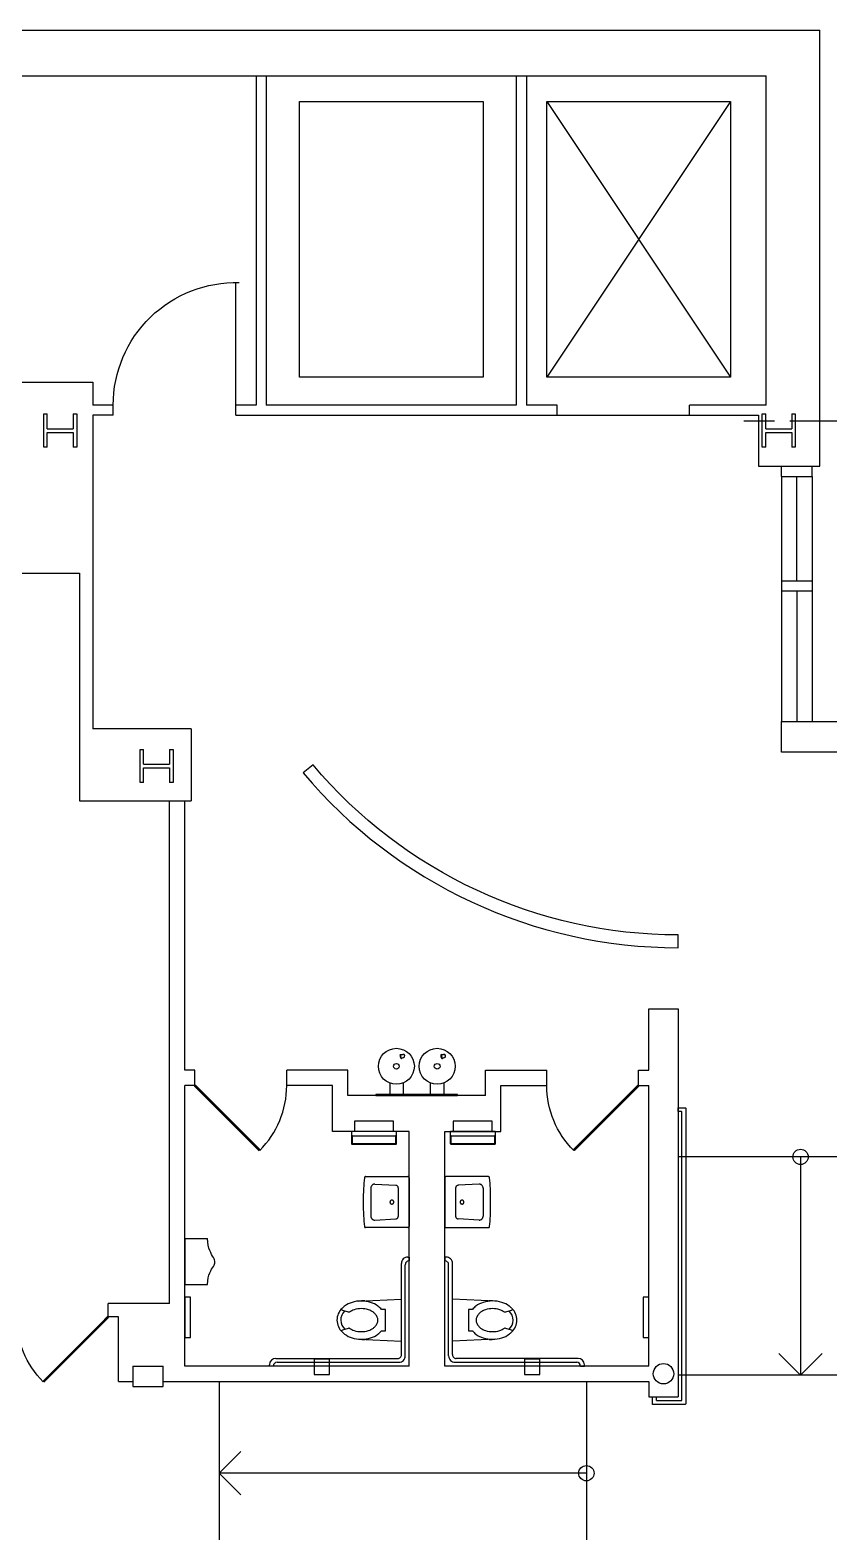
# Model space of a CAD drawing. Extents: x 768 to 5193, y 49 to 3217.
# Drawn here: x 2884 to 3198, y 2620 to 3209 of the extents above; entities that cross this region are included whole.
import ezdxf

# ---------------------------------------------------------------- set-up
doc = ezdxf.new("R2010")
doc.units = 0
doc.header["$LTSCALE"] = 96
doc.header["$MEASUREMENT"] = 0
doc.linetypes.add('DASHED', pattern=[0.75, 0.5, -0.25])
doc.linetypes.add('DASHED4', pattern=[0.1875, 0.125, -0.0625])
doc.layers.get('0').update_dxf_attribs({"linetype": 'CONTINUOUS'})
for name, color, linetype in [('A-COLS', 1, 'CONTINUOUS'), ('A-DOOR', 2, 'CONTINUOUS'), ('A-DOOR-EXST', 8, 'CONTINUOUS'), ('A-FLOR-SHFT', 1, 'CONTINUOUS'), ('A-FLOR-STRS', 2, 'CONTINUOUS'), ('A-GLAZ', 2, 'CONTINUOUS'), ('A-GLAZ-EXST', 30, 'CONTINUOUS'), ('A-GLAZ-SILL-EXST', 34, 'CONTINUOUS'), ('A-OVHD', 1, 'DASHED'), ('A-OVHD-EXST', 30, 'DASHED4'), ('A-VERT-STRS-EXST', 34, 'CONTINUOUS'), ('A-WALL-EXST', 7, 'CONTINUOUS'), ('A-WALL-FULL', 6, 'CONTINUOUS'), ('A-WALL-SHFT-EXST', 34, 'CONTINUOUS'), ('A-WALL-SILL', 1, 'CONTINUOUS'), ('P-FIXT', 3, 'CONTINUOUS'), ('P-FIXT-EXST', 34, 'CONTINUOUS')]:
    doc.layers.add(name, color=color, linetype=linetype)

# ---------------------------------------------------------------- blocks, each defined once
blk = doc.blocks.new('90S1')
blk.add_line((-0.5, 0), (-0.5, 1))
blk.add_arc((-0.5, 0), 1, 0, 91.707)
blk = doc.blocks.new('DOOR')
at = {"const_width": 0.0278}
blk.add_lwpolyline([(0, 0), (-0.707, 0.707)], dxfattribs=at)
blk.add_arc((0, 0), 1, 135, 180)
blk = doc.blocks.new('A$C461901AB')
for p, q in [((-2.3, 5.99), (-2.31, 5.99)), ((13.7, 5.99), (13.69, 5.99)), ((-1.99, 4.8), (-1.98, 4.8)), ((14.01, 4.8), (14.02, 4.8))]:
    blk.add_line(p, q)
at = {"linetype": 'Continuous'}
for p, q in [((-2.3, 6), (-1.5, 6.37)), ((13.7, 6), (14.5, 6.37)), ((-1.09, 4.86), (-1.98, 4.8)), ((14.91, 4.86), (14.02, 4.8))]:
    blk.add_line(p, q, dxfattribs=at)
for centre in [(-2.14, 5.41), (13.86, 5.41)]:
    blk.add_arc(centre, 0.615, 105, 285, dxfattribs=at)
for centre, radius, start, end in [((-1.39, 6.14), 0.25, 32.41675, 115.38082), ((-2.9, 5.18), 2.04, 357.67787, 32.41675), ((14.61, 6.14), 0.25, 32.41675, 115.38082), ((13.1, 5.18), 2.04, 357.67787, 32.41675), ((-1.11, 5.11), 0.25, 273.81787, 357.67787), ((14.89, 5.11), 0.25, 273.81787, 357.67787)]:
    blk.add_arc(centre, radius, start, end)
blk = doc.blocks.new('A$C45F773D5')
for p, q in [((-16, 0), (-16, -0.5)), ((16, 0), (-16, 0)), ((-16, -0.5), (16, -0.5)), ((-10.62, -4.94), (-10.62, -0.5)), ((-5.38, -0.5), (-5.38, -4.94)), ((5.38, -4.94), (5.38, -0.5)), ((10.62, -4.94), (10.62, -0.5)), ((16, -0.5), (16, 0)), ((-10.06, -14.6), (-9.66, -16.11)), ((5.94, -14.6), (6.34, -16.11))]:
    blk.add_line(p, q)
for centre, radius in [((-8, -11.5), 7.06), ((8, -11.5), 7.06), ((-8, -11.5), 1.12), ((8, -11.5), 1.12)]:
    blk.add_circle(centre, radius)
blk.add_blockref('A$C461901AB', (-8.56, -20.97))
blk = doc.blocks.new('Urinal')
for p, q in [((0, 9), (0, -9)), ((0, 9), (9, 9)), ((0, -9), (9, -9))]:
    blk.add_line(p, q)
at = {"flags": 128}
blk.add_lwpolyline([(9, -9), (9.07, -7.6), (9.25, -6.39), (9.51, -5.35), (9.84, -4.46), (10.21, -3.7), (10.58, -3.04), (10.94, -2.47), (11.25, -1.96), (11.5, -1.49), (11.67, -1.06), (11.78, -0.64), (11.81, -0.23), (11.78, 0.18), (11.67, 0.61), (11.5, 1.08), (11.25, 1.58), (10.94, 2.14), (10.58, 2.78), (10.21, 3.5), (9.84, 4.32), (9.51, 5.27), (9.25, 6.35), (9.07, 7.59), (9, 9)], dxfattribs=at)
blk = doc.blocks.new('All')
at = {"layer": 'A-GLAZ-EXST'}
for p, q in [((2093.75, 2224.75), (2093.75, 2265.75)), ((2093.75, 2220.75), (2093.75, 2169.75))]:
    blk.add_line(p, q, dxfattribs=at)
at = {"layer": 'A-GLAZ-SILL-EXST'}
for p, q in [((2087.75, 2265.75), (2087.75, 2169.75)), ((2093.75, 2224.75), (2093.75, 2265.75)), ((2099.75, 2265.75), (2099.75, 2169.75)), ((2093.75, 2220.75), (2093.75, 2169.75))]:
    blk.add_line(p, q, dxfattribs=at)
at = {"layer": 'A-OVHD-EXST'}
blk.add_line((2073.04, 2287.56), (2329.5, 2287.56), dxfattribs=at)
at = {"layer": 'A-VERT-STRS-EXST'}
for p, q in [((2143.25, 1999.06), (2047.25, 1999.06)), ((2095.25, 1999.06), (2095.25, 1913.56)), ((2143.25, 1913.56), (2047.25, 1913.56)), ((1867.25, 1911.06), (1867.25, 1839.06)), ((2011.25, 1911.06), (2011.25, 1839.06)), ((2037.25, 1902.06), (2037.25, 1905.06)), ((2038.75, 1903.56), (2038.75, 1905.06)), ((2011.25, 1875.06), (1867.25, 1875.06))]:
    blk.add_line(p, q, dxfattribs=at)
blk.add_lwpolyline([(2038.75, 1903.56), (2048.5, 1903.56, 0.414214), (2048.75, 1903.81), (2048.75, 2016.56, 0.414214), (2048.5, 2016.81), (2047.25, 2016.81), (2047.25, 2018.31), (2050, 2018.31, -0.414214), (2050.25, 2018.06), (2050.25, 1902.31, -0.414214), (2050, 1902.06), (2037.25, 1902.06)], format="xyb", dxfattribs=at)
for points in [[(2103.74, 1922.05), (2095.25, 1913.56), (2086.76, 1922.05)], [(1875.74, 1866.58), (1867.25, 1875.06), (1875.74, 1883.55)]]:
    blk.add_lwpolyline(points, dxfattribs=at)
for centre in [(2095.25, 1999.06), (2011.25, 1875.06)]:
    blk.add_circle(centre, 3, dxfattribs=at)
at = {"layer": 'A-WALL-EXST'}
for p, q in [((1607.75, 2440.75), (2102.75, 2440.75)), ((2102.75, 2269.75), (2102.75, 2440.75)), ((1625.75, 2422.75), (2081.75, 2422.75)), ((1881.75, 2422.75), (1881.75, 2293.75)), ((1885.75, 2422.75), (1885.75, 2293.75)), ((1983.75, 2422.75), (1983.75, 2293.75)), ((1987.75, 2422.75), (1987.75, 2293.75)), ((2081.75, 2293.75), (2081.75, 2422.75)), ((1625.75, 2302.75), (1817.75, 2302.75)), ((1817.75, 2302.75), (1817.75, 2293.75)), ((1825.75, 2293.75), (1817.75, 2293.75)), ((1825.75, 2289.75), (1825.75, 2293.75)), ((1873.75, 2289.75), (1873.75, 2293.75)), ((1881.75, 2293.75), (1873.75, 2293.75)), ((1983.75, 2293.75), (1885.75, 2293.75)), ((1999.75, 2293.75), (1987.75, 2293.75)), ((1999.75, 2289.75), (1999.75, 2293.75)), ((2051.75, 2289.75), (2051.75, 2293.75)), ((2081.75, 2293.75), (2051.75, 2293.75)), ((1817.75, 2289.75), (1817.75, 2166.81)), ((1825.75, 2289.75), (1817.75, 2289.75)), ((1873.75, 2289.75), (2078.75, 2289.75)), ((2078.75, 2289.75), (2078.75, 2269.75)), ((2078.75, 2269.75), (2102.75, 2269.75)), ((2087.75, 2265.75), (2087.75, 2269.75)), ((2099.75, 2265.75), (2099.75, 2269.75)), ((2087.75, 2265.75), (2099.75, 2265.75)), ((1773.5, 2227.81), (1812.5, 2227.81)), ((1812.5, 2227.81), (1812.5, 2138.56)), ((2099.75, 2224.75), (2087.75, 2224.75)), ((2087.75, 2224.75), (2087.75, 2220.75)), ((2099.75, 2220.75), (2087.75, 2220.75)), ((2099.75, 2224.75), (2099.75, 2220.75)), ((1856.25, 2166.81), (1817.75, 2166.81)), ((1856.25, 2166.81), (1856.25, 2138.56)), ((2087.75, 2169.75), (2891, 2169.75)), ((2087.75, 2157.75), (2087.75, 2169.75)), ((2143.25, 2157.75), (2087.75, 2157.75)), ((1812.5, 2138.56), (1856.25, 2138.56)), ((2047.25, 2081.06), (2047.25, 2081.06)), ((2035.75, 2057.06), (2047.25, 2057.06)), ((1857.75, 2033.06), (1853.75, 2033.06)), ((1857.75, 2027.06), (1857.75, 2033.06)), ((1917.75, 2033.06), (1893.75, 2033.06)), ((1893.75, 2027.06), (1893.75, 2033.06)), ((1917.75, 2023.06), (1917.75, 2033.06)), ((1971.75, 2023.06), (1971.75, 2033.06)), ((1971.75, 2033.06), (1995.75, 2033.06)), ((1995.75, 2027.06), (1995.75, 2033.06)), ((2031.75, 2033.06), (2035.75, 2033.06)), ((2031.75, 2027.06), (2031.75, 2033.06)), ((1853.75, 1917.06), (1853.75, 2027.06)), ((1857.75, 2027.06), (1853.75, 2027.06)), ((1911.75, 2027.06), (1893.75, 2027.06)), ((1911.75, 2009.06), (1911.75, 2027.06)), ((1977.75, 2027.06), (1995.75, 2027.06)), ((1977.75, 2009.06), (1977.75, 2027.06)), ((2031.75, 2027.06), (2035.75, 2027.06)), ((2035.75, 1917.06), (2035.75, 2027.06)), ((1971.75, 2023.06), (1917.75, 2023.06)), ((1853.75, 1917.06), (1853.75, 2009.06)), ((1941.75, 2009.06), (1911.75, 2009.06)), ((1941.75, 1917.06), (1941.75, 2009.06)), ((1955.75, 1917.06), (1955.75, 2009.06)), ((1955.75, 2009.06), (1977.75, 2009.06)), ((1847.75, 1941.56), (1823.75, 1941.56)), ((1823.75, 1936.31), (1823.75, 1941.56)), ((1827.75, 1936.31), (1823.75, 1936.31)), ((1827.75, 1911.06), (1827.75, 1936.31)), ((1941.75, 1917.06), (1853.75, 1917.06)), ((2035.75, 1917.06), (1955.75, 1917.06)), ((1827.75, 1911.06), (1833.37, 1911.06)), ((1845.37, 1911.06), (2035.75, 1911.06)), ((2035.75, 1911.06), (2035.75, 1905.06)), ((2035.75, 1905.06), (2047.25, 1905.06))]:
    blk.add_line(p, q, dxfattribs=at)
blk.add_lwpolyline([(2047.25, 2086.06, -0.221524), (1904.08, 2152.77), (1900.25, 2149.55, 0.221524), (2047.25, 2081.06)], format="xyb", close=True, dxfattribs=at)
for points in [[(1847.75, 1941.56), (1847.75, 2138.56)], [(1853.75, 2033.06), (1853.75, 2138.56)], [(2035.75, 2033.06), (2035.75, 2057.06)], [(2047.25, 2057.06), (2047.25, 1905.06)], [(1833.37, 1917.06), (1833.37, 1909.06), (1845.37, 1909.06), (1845.37, 1917.06)], [(1833.37, 1917.06), (1845.37, 1917.06)]]:
    blk.add_lwpolyline(points, dxfattribs=at)
blk.add_circle((2041.5, 1914.06), 4, dxfattribs=at)
at = {"layer": 'A-WALL-SHFT-EXST'}
for p, q in [((2067.75, 2412.75), (1995.75, 2304.75)), ((1995.75, 2412.75), (2067.75, 2304.75))]:
    blk.add_line(p, q, dxfattribs=at)
for points in [[(1898.75, 2412.75), (1970.75, 2412.75), (1970.75, 2304.75), (1898.75, 2304.75)], [(1995.75, 2412.75), (2067.75, 2412.75), (2067.75, 2304.75), (1995.75, 2304.75)]]:
    blk.add_lwpolyline(points, close=True, dxfattribs=at)
at = {"layer": 'P-FIXT-EXST'}
for p, q in [((1924.7, 1991.33), (1941.25, 1991.33)), ((1941.75, 1990.83), (1941.75, 1971.83)), ((1955.75, 1990.83), (1955.75, 1971.83)), ((1972.8, 1991.33), (1956.25, 1991.33)), ((1926.75, 1986.86), (1926.75, 1975.79)), ((1928.33, 1988.36), (1936.56, 1987.91)), ((1937.5, 1986.91), (1937.5, 1975.74)), ((1960, 1986.91), (1960, 1975.74)), ((1969.17, 1988.36), (1960.94, 1987.91)), ((1970.75, 1986.86), (1970.75, 1975.79)), ((1928.33, 1974.29), (1936.56, 1974.74)), ((1969.17, 1974.29), (1960.94, 1974.74)), ((1941.25, 1971.33), (1924.7, 1971.33)), ((1956.25, 1971.33), (1972.8, 1971.33)), ((1938.75, 1921.55), (1938.75, 1957.26)), ((1940.25, 1921.05), (1940.25, 1956.77)), ((1941.25, 1959.81), (1941.75, 1959.81)), ((1941.75, 1959.81), (1941.75, 1958.31)), ((1941.75, 1958.31), (1941.75, 1958.31)), ((1956.25, 1959.81), (1955.75, 1959.81)), ((1955.75, 1959.81), (1955.75, 1958.31)), ((1955.75, 1958.31), (1955.75, 1958.31)), ((1957.25, 1921.05), (1957.25, 1956.77)), ((1958.75, 1921.55), (1958.75, 1957.26)), ((1921.87, 1942.52), (1938.75, 1943.33)), ((1975.63, 1942.52), (1958.75, 1943.33)), ((1915.39, 1939.24), (1915.39, 1939.24)), ((1918.15, 1938.14), (1918.15, 1938.14)), ((1979.35, 1938.14), (1979.35, 1938.14)), ((1982.11, 1939.24), (1982.11, 1939.24)), ((1918.15, 1931.99), (1918.15, 1931.99)), ((1979.35, 1931.99), (1979.35, 1931.99)), ((1915.39, 1930.89), (1915.39, 1930.89)), ((1921.87, 1927.61), (1938.75, 1926.8)), ((1975.63, 1927.61), (1958.75, 1926.8)), ((1982.11, 1930.89), (1982.11, 1930.89)), ((1889.5, 1920.06), (1937.29, 1920.06)), ((2008, 1920.06), (1960.21, 1920.06)), ((1887, 1917.06), (1887, 1917.56)), ((1888.5, 1917.06), (1887, 1917.06)), ((1888.5, 1917.06), (1888.5, 1917.06)), ((1890, 1918.56), (1937.81, 1918.56)), ((1959.69, 1918.56), (2007.5, 1918.56)), ((2009, 1917.06), (2010.5, 1917.06)), ((2009, 1917.06), (2009, 1917.06)), ((2010.5, 1917.06), (2010.5, 1917.56))]:
    blk.add_line(p, q, dxfattribs=at)
for points in [[(1936.72, 2009.06), (1919.28, 2009.06)], [(1935.63, 2009.06), (1935.63, 2013), (1920.32, 2013), (1920.32, 2009.06)], [(1975.47, 2009.06), (1958.03, 2009.06)], [(1974.38, 2009.06), (1974.38, 2013), (1959.07, 2013), (1959.07, 2009.06)], [(1936.47, 2007.31), (1936.47, 2004.19), (1919.53, 2004.19), (1919.53, 2007.31)], [(1975.22, 2007.31), (1975.22, 2004.19), (1958.28, 2004.19), (1958.28, 2007.31)], [(1941.75, 1958.31), (1941.75, 1959.81)], [(1955.75, 1958.31), (1955.75, 1959.81)]]:
    blk.add_lwpolyline(points, dxfattribs=at)
for points in [[(1936.72, 2009.06), (1936.72, 2004.19, -0.414214), (1936.47, 2003.94), (1919.53, 2003.94, -0.414214), (1919.28, 2004.19), (1919.28, 2009.06)], [(1919.28, 2007.56, 0.414214), (1919.53, 2007.31), (1936.47, 2007.31, 0.414214), (1936.72, 2007.56)], [(1975.47, 2009.06), (1975.47, 2004.19, -0.414214), (1975.22, 2003.94), (1958.28, 2003.94, -0.414214), (1958.03, 2004.19), (1958.03, 2009.06)], [(1958.03, 2007.56, 0.414214), (1958.28, 2007.31), (1975.22, 2007.31, 0.414214), (1975.47, 2007.56)], [(1924.21, 1990.87, 0.007949), (1923.88, 1986.72, 0.014949), (1923.8, 1984.51, 0.000949), (1923.79, 1981.33, 0.000949), (1923.8, 1978.14, 0.014949), (1923.88, 1975.93, 0.007949), (1924.21, 1971.78)], [(1924.7, 1991.33, 0.061553), (1924.56, 1991.31, 0.084107), (1924.47, 1991.27, 0.039062), (1924.37, 1991.19, 0.039062), (1924.29, 1991.1, 0.084107), (1924.24, 1991.01, 0.061553), (1924.21, 1990.87)], [(1941.75, 1990.83, 0.065543), (1941.73, 1990.97, 0.087946), (1941.68, 1991.08, 0.043207), (1941.6, 1991.17, 0.043207), (1941.5, 1991.26, 0.087946), (1941.4, 1991.31, 0.065543), (1941.25, 1991.33)], [(1956.25, 1991.33, 0.065543), (1956.1, 1991.31, 0.087946), (1956, 1991.26, 0.043207), (1955.9, 1991.17, 0.043207), (1955.82, 1991.08, 0.087946), (1955.77, 1990.97, 0.065543), (1955.75, 1990.83)], [(1973.29, 1990.87, 0.061553), (1973.26, 1991.01, 0.084107), (1973.21, 1991.1, 0.039062), (1973.13, 1991.19, 0.039062), (1973.03, 1991.27, 0.084107), (1972.94, 1991.31, 0.061553), (1972.8, 1991.33)], [(1973.29, 1971.78, 0.007949), (1973.62, 1975.93, 0.014949), (1973.7, 1978.14, 0.000949), (1973.71, 1981.33, 0.000949), (1973.7, 1984.51, 0.014949), (1973.62, 1986.72, 0.007949), (1973.29, 1990.87)], [(1928.33, 1988.36, 0.050866), (1927.97, 1988.35, 0.073218), (1927.73, 1988.27, 0.028563), (1927.39, 1988.09, 0.050866), (1927.22, 1987.95, 0.050866), (1927.08, 1987.79, 0.028563), (1926.87, 1987.46, 0.073218), (1926.79, 1987.22, 0.050866), (1926.75, 1986.86)], [(1937.5, 1986.91, 0.063221), (1937.46, 1987.19, 0.085725), (1937.38, 1987.39, 0.040781), (1937.22, 1987.59, 0.040781), (1937.03, 1987.75, 0.085725), (1936.84, 1987.85, 0.063221), (1936.56, 1987.91)], [(1960.94, 1987.91, 0.063221), (1960.66, 1987.85, 0.085725), (1960.47, 1987.75, 0.040781), (1960.28, 1987.59, 0.040781), (1960.12, 1987.39, 0.085725), (1960.04, 1987.19, 0.063221), (1960, 1986.91)], [(1970.75, 1986.86, 0.050866), (1970.71, 1987.22, 0.073218), (1970.63, 1987.46, 0.028563), (1970.42, 1987.79, 0.050866), (1970.28, 1987.95, 0.050866), (1970.11, 1988.09, 0.028563), (1969.77, 1988.27, 0.073218), (1969.53, 1988.35, 0.050866), (1969.17, 1988.36)], [(1926.75, 1975.79, 0.050866), (1926.79, 1975.43, 0.073218), (1926.87, 1975.19, 0.028563), (1927.08, 1974.86, 0.050866), (1927.22, 1974.7, 0.050866), (1927.39, 1974.56, 0.028563), (1927.73, 1974.38, 0.073218), (1927.97, 1974.3, 0.050866), (1928.33, 1974.29)], [(1936.56, 1974.74, 0.063221), (1936.84, 1974.8, 0.085725), (1937.03, 1974.9, 0.040781), (1937.22, 1975.06, 0.040781), (1937.38, 1975.26, 0.085725), (1937.46, 1975.46, 0.063221), (1937.5, 1975.74)], [(1960, 1975.74, 0.063221), (1960.04, 1975.46, 0.085725), (1960.12, 1975.26, 0.040781), (1960.28, 1975.06, 0.040781), (1960.47, 1974.9, 0.085725), (1960.66, 1974.8, 0.063221), (1960.94, 1974.74)], [(1969.17, 1974.29, 0.050866), (1969.53, 1974.3, 0.073218), (1969.77, 1974.38, 0.028563), (1970.11, 1974.56, 0.050866), (1970.28, 1974.7, 0.050866), (1970.42, 1974.86, 0.028563), (1970.63, 1975.19, 0.073218), (1970.71, 1975.43, 0.050866), (1970.75, 1975.79)], [(1924.21, 1971.78, 0.061553), (1924.24, 1971.64, 0.084107), (1924.29, 1971.55, 0.039062), (1924.37, 1971.46, 0.039062), (1924.47, 1971.38, 0.084107), (1924.56, 1971.34, 0.061553), (1924.7, 1971.33)], [(1941.25, 1971.33, 0.065543), (1941.4, 1971.34, 0.087946), (1941.5, 1971.39, 0.043207), (1941.6, 1971.48, 0.043207), (1941.68, 1971.58, 0.087946), (1941.73, 1971.68, 0.065543), (1941.75, 1971.83)], [(1955.75, 1971.83, 0.065543), (1955.77, 1971.68, 0.087946), (1955.82, 1971.58, 0.043207), (1955.9, 1971.48, 0.043207), (1956, 1971.39, 0.087946), (1956.1, 1971.34, 0.065543), (1956.25, 1971.33)], [(1972.8, 1971.33, 0.061553), (1972.94, 1971.34, 0.084107), (1973.03, 1971.38, 0.039062), (1973.13, 1971.46, 0.039062), (1973.21, 1971.55, 0.084107), (1973.26, 1971.64, 0.061553), (1973.29, 1971.78)], [(1929.51, 1935.06, 0.17412), (1928.59, 1937.33, 0.066386), (1927.75, 1938.15, 0.085426), (1925.77, 1939.16, 0.074934), (1923.01, 1939.57, 0.074934), (1920.24, 1939.16, 0.08035), (1918.37, 1938.23, -0.238976), (1917.92, 1938.16), (1915.72, 1938.89, -0.549653), (1915.51, 1939.7)], [(1932.5, 1939.19), (1930.95, 1939.19, 0.066386), (1929.55, 1940.56, 0.085426), (1926.66, 1942.02, 0.074934), (1923.01, 1942.57)], [(1923.01, 1927.55, 0.074934), (1926.66, 1928.1, 0.085426), (1929.55, 1929.57, 0.066386), (1930.95, 1930.94), (1932.5, 1930.94), (1932.5, 1939.19)], [(1974.49, 1942.57, 0.074934), (1970.84, 1942.02, 0.085426), (1967.95, 1940.56, 0.066386), (1966.55, 1939.19), (1965, 1939.19)], [(1965, 1939.19), (1965, 1930.94), (1966.55, 1930.94, 0.066386), (1967.95, 1929.57, 0.085426), (1970.84, 1928.1, 0.074934), (1974.49, 1927.55)], [(1981.99, 1939.7, -0.549653), (1981.78, 1938.89), (1979.58, 1938.16, -0.238976), (1979.13, 1938.23, 0.08035), (1977.26, 1939.16, 0.074934), (1974.49, 1939.57, 0.074934), (1971.73, 1939.16, 0.085426), (1969.75, 1938.15, 0.066386), (1968.91, 1937.33, 0.17412), (1967.99, 1935.06)], [(1915.51, 1930.42, -0.549653), (1915.72, 1931.24), (1917.92, 1931.97, -0.238976), (1918.37, 1931.9, 0.08035), (1920.24, 1930.97, 0.074934), (1923.01, 1930.55, 0.074934), (1925.77, 1930.97, 0.085426), (1927.75, 1931.98, 0.066386), (1928.59, 1932.79, 0.17747), (1929.51, 1935.06)], [(1967.99, 1935.06, 0.17747), (1968.91, 1932.79, 0.066386), (1969.75, 1931.98, 0.085426), (1971.73, 1930.97, 0.074934), (1974.49, 1930.55, 0.074934), (1977.26, 1930.97, 0.08035), (1979.13, 1931.9, -0.238976), (1979.58, 1931.97), (1981.78, 1931.24, -0.549653), (1981.99, 1930.42)]]:
    blk.add_lwpolyline(points, format="xyb", dxfattribs=at)
for points in [[(1934.87, 1980.59, 0.043661), (1935, 1980.58, 0.043661), (1935.13, 1980.59, 0.043661), (1935.26, 1980.62, 0.043661), (1935.37, 1980.68, 0.043661), (1935.48, 1980.75, 0.043661), (1935.57, 1980.84, 0.043661), (1935.65, 1980.95, 0.043661), (1935.7, 1981.07, 0.043661), (1935.74, 1981.19, 0.043661), (1935.75, 1981.33, 0.043661), (1935.74, 1981.46, 0.043661), (1935.7, 1981.58, 0.043661), (1935.65, 1981.7, 0.043661), (1935.57, 1981.81, 0.043661), (1935.48, 1981.9, 0.043661), (1935.37, 1981.97, 0.043661), (1935.26, 1982.03, 0.043661), (1935.13, 1982.06, 0.043661), (1935, 1982.08, 0.043661), (1934.87, 1982.06, 0.043661), (1934.74, 1982.03, 0.043661), (1934.62, 1981.97, 0.043661), (1934.52, 1981.9, 0.043661), (1934.43, 1981.81, 0.043661), (1934.35, 1981.7, 0.043661), (1934.3, 1981.58, 0.043661), (1934.26, 1981.46, 0.043661), (1934.25, 1981.33, 0.043661), (1934.26, 1981.19, 0.043661), (1934.3, 1981.07, 0.043661), (1934.35, 1980.95, 0.043661), (1934.43, 1980.84, 0.043661), (1934.52, 1980.75, 0.043661), (1934.62, 1980.68, 0.043661), (1934.74, 1980.62, 0.043661)], [(1962.76, 1980.62, 0.043661), (1962.87, 1980.68, 0.043661), (1962.98, 1980.75, 0.043661), (1963.07, 1980.84, 0.043661), (1963.15, 1980.95, 0.043661), (1963.2, 1981.07, 0.043661), (1963.24, 1981.19, 0.043661), (1963.25, 1981.33, 0.043661), (1963.24, 1981.46, 0.043661), (1963.2, 1981.58, 0.043661), (1963.15, 1981.7, 0.043661), (1963.07, 1981.81, 0.043661), (1962.98, 1981.9, 0.043661), (1962.87, 1981.97, 0.043661), (1962.76, 1982.03, 0.043661), (1962.63, 1982.06, 0.043661), (1962.5, 1982.08, 0.043661), (1962.37, 1982.06, 0.043661), (1962.24, 1982.03, 0.043661), (1962.12, 1981.97, 0.043661), (1962.02, 1981.9, 0.043661), (1961.93, 1981.81, 0.043661), (1961.85, 1981.7, 0.043661), (1961.8, 1981.58, 0.043661), (1961.76, 1981.46, 0.043661), (1961.75, 1981.33, 0.043661), (1961.76, 1981.19, 0.043661), (1961.8, 1981.07, 0.043661), (1961.85, 1980.95, 0.043661), (1961.93, 1980.84, 0.043661), (1962.02, 1980.75, 0.043661), (1962.12, 1980.68, 0.043661), (1962.24, 1980.62, 0.043661), (1962.37, 1980.59, 0.043661), (1962.5, 1980.58, 0.043661), (1962.63, 1980.59, 0.043661)]]:
    blk.add_lwpolyline(points, format="xyb", close=True, dxfattribs=at)
for points in [[(1853.75, 1944.01), (1853.75, 1928.26), (1856, 1928.26), (1856, 1944.01)], [(2033.5, 1944.01), (2033.5, 1928.26), (2035.75, 1928.26), (2035.75, 1944.01)], [(1904.47, 1913.81), (1910.47, 1913.81), (1910.47, 1919.81), (1904.47, 1919.81)], [(1987.03, 1913.81), (1993.03, 1913.81), (1993.03, 1919.81), (1987.03, 1919.81)]]:
    blk.add_lwpolyline(points, close=True, dxfattribs=at)
for centre, radius, start, end in [((1941.25, 1957.31), 2.5, 90.00725, 181.08402), ((1941.75, 1956.81), 1.5, 90.01971, 181.7875), ((1955.75, 1956.81), 1.5, 358.2125, 89.98029), ((1956.25, 1957.31), 2.5, 358.91598, 89.99275), ((1919.76, 1935.06), 6.29, 132.99155, 227.47927), ((1919.76, 1935.06), 4.82, 132.99155, 227.47927), ((1920.9, 1934.6), 7.42, 126.67248, 136.57416), ((1922.18, 1932.89), 9.55, 107.14164, 126.67248), ((1923.01, 1930.2), 12.38, 90, 107.14164), ((1924.34, 1925.8), 16.83, 90, 95.19537), ((1973.16, 1925.8), 16.83, 84.80463, 90), ((1974.49, 1930.2), 12.38, 72.85836, 90), ((1975.32, 1932.89), 9.55, 53.32752, 72.85836), ((1977.74, 1935.06), 4.82, 312.52073, 47.00845), ((1976.6, 1934.6), 7.42, 43.42584, 53.32752), ((1977.74, 1935.06), 6.29, 312.52073, 47.00845), ((1920.9, 1935.52), 7.42, 223.42584, 233.32752), ((1922.18, 1937.23), 9.55, 233.32752, 252.85836), ((1923.01, 1939.93), 12.38, 252.85836, 270), ((1924.34, 1944.32), 16.83, 264.80463, 270), ((1973.16, 1944.32), 16.83, 270, 275.19537), ((1974.49, 1939.93), 12.38, 270, 287.14164), ((1975.32, 1937.23), 9.55, 287.14164, 306.67248), ((1976.6, 1935.52), 7.42, 306.67248, 316.57416), ((1889.5, 1917.56), 2.5, 90, 180), ((1937.25, 1921.56), 1.5, 269.99922, 0.00078), ((1937.75, 1921.06), 2.5, 269.99983, 0.00017), ((1959.75, 1921.06), 2.5, 179.99983, 270.00017), ((1960.25, 1921.56), 1.5, 179.99922, 270.00078), ((2008, 1917.56), 2.5, 0, 90), ((1890, 1917.06), 1.5, 90, 180), ((2007.5, 1917.06), 1.5, 0, 90)]:
    blk.add_arc(centre, radius, start, end, dxfattribs=at)
at = {"layer": 'A-DOOR-EXST', "xscale": -48, "yscale": 48, "zscale": 48}
blk.add_blockref('90S1', (1849.75, 2293.75), dxfattribs=at)
at = {"layer": 'A-DOOR-EXST', "yscale": 36, "zscale": 36, "rotation": 180}
for p, xscale in [((1857.75, 2027.06), 36), ((2031.75, 2027.06), -36), ((1823.75, 1936.31), -36)]:
    blk.add_blockref('DOOR', p, dxfattribs=dict(at, xscale=xscale))
at = {"layer": 'P-FIXT-EXST', "rotation": 180}
blk.add_blockref('A$C45F773D5', (1944.75, 2023.06), dxfattribs=at)
at = {"layer": 'P-FIXT-EXST'}
blk.add_blockref('Urinal', (1853.75, 1958.06), dxfattribs=at)

msp = doc.modelspace()

# ---------------------------------------------------------------- linework, layer by layer
at = {"layer": 'A-COLS'}
for p, q in [((2889.72, 3058.5), (2891.11, 3058.5)), ((2889.72, 3045.5), (2889.72, 3058.5)), ((2891.11, 3052.7), (2891.11, 3058.5)), ((2901.33, 3058.5), (2901.33, 3052.7)), ((2901.33, 3058.5), (2902.72, 3058.5)), ((2902.72, 3058.5), (2902.72, 3045.5)), ((3171.44, 3058.5), (3172.83, 3058.5)), ((3171.44, 3045.5), (3171.44, 3058.5)), ((3172.83, 3052.7), (3172.83, 3058.5)), ((3183.04, 3058.5), (3183.04, 3052.7)), ((3183.04, 3058.5), (3184.44, 3058.5)), ((3184.44, 3058.5), (3184.44, 3045.5)), ((2891.11, 3052.7), (2901.33, 3052.7)), ((2891.11, 3045.5), (2891.11, 3051.3)), ((2891.11, 3051.3), (2901.33, 3051.3)), ((2901.33, 3051.3), (2901.33, 3045.5)), ((3172.83, 3052.7), (3183.04, 3052.7)), ((3172.83, 3045.5), (3172.83, 3051.3)), ((3172.83, 3051.3), (3183.04, 3051.3)), ((3183.04, 3051.3), (3183.04, 3045.5)), ((2891.11, 3045.5), (2889.72, 3045.5)), ((2902.72, 3045.5), (2901.33, 3045.5)), ((3172.83, 3045.5), (3171.44, 3045.5)), ((3184.44, 3045.5), (3183.04, 3045.5)), ((2927.5, 2927), (2928.89, 2927)), ((2927.5, 2914), (2927.5, 2927)), ((2928.89, 2921.2), (2928.89, 2927)), ((2939.11, 2927), (2939.11, 2921.2)), ((2939.11, 2927), (2940.5, 2927)), ((2940.5, 2927), (2940.5, 2914)), ((2928.89, 2921.2), (2939.11, 2921.2)), ((2928.89, 2914), (2928.89, 2919.8)), ((2928.89, 2919.8), (2939.11, 2919.8)), ((2939.11, 2919.8), (2939.11, 2914)), ((2928.89, 2914), (2927.5, 2914)), ((2940.5, 2914), (2939.11, 2914))]:
    msp.add_line(p, q, dxfattribs=at)
at = {"layer": 'A-FLOR-SHFT'}
for p, q in [((3159, 3181), (3087, 3073)), ((3087, 3181), (3159, 3073))]:
    msp.add_line(p, q, dxfattribs=at)
for points in [[(2990, 3181), (3062, 3181), (3062, 3073), (2990, 3073)], [(3087, 3181), (3159, 3181), (3159, 3073), (3087, 3073)]]:
    msp.add_lwpolyline(points, close=True, dxfattribs=at)
at = {"layer": 'A-FLOR-STRS'}
for p, q in [((3234.5, 2767.31), (3138.5, 2767.31)), ((3186.5, 2767.31), (3186.5, 2681.81)), ((2958.5, 2679.31), (2958.5, 2607.31)), ((3102.5, 2679.31), (3102.5, 2607.31)), ((3234.5, 2681.81), (3138.5, 2681.81)), ((3128.5, 2670.31), (3128.5, 2673.31)), ((3130, 2671.81), (3130, 2673.31)), ((3102.5, 2643.31), (2958.5, 2643.31))]:
    msp.add_line(p, q, dxfattribs=at)
msp.add_lwpolyline([(3130, 2671.81), (3139.75, 2671.81, 0.414214), (3140, 2672.06), (3140, 2784.81, 0.414214), (3139.75, 2785.06), (3138.5, 2785.06), (3138.5, 2786.56), (3141.25, 2786.56, -0.414214), (3141.5, 2786.31), (3141.5, 2670.56, -0.414214), (3141.25, 2670.31), (3128.5, 2670.31)], format="xyb", dxfattribs=at)
for points in [[(3194.99, 2690.3), (3186.5, 2681.81), (3178.01, 2690.3)], [(2966.99, 2634.83), (2958.5, 2643.31), (2966.99, 2651.8)]]:
    msp.add_lwpolyline(points, dxfattribs=at)
for centre in [(3186.5, 2767.31), (3102.5, 2643.31)]:
    msp.add_circle(centre, 3, dxfattribs=at)
at = {"layer": 'A-GLAZ'}
for p, q in [((3185, 2993), (3185, 3034)), ((3185, 2989), (3185, 2938))]:
    msp.add_line(p, q, dxfattribs=at)
at = {"layer": 'A-OVHD'}
msp.add_line((3194, 3055.81), (3420.75, 3055.81), dxfattribs=at)
at = {"layer": 'A-WALL-FULL'}
for p, q in [((2699, 3209), (3194, 3209)), ((3194, 3038), (3194, 3209)), ((2717, 3191), (3173, 3191)), ((2973, 3191), (2973, 3062)), ((2977, 3191), (2977, 3062)), ((3075, 3191), (3075, 3062)), ((3079, 3191), (3079, 3062)), ((3173, 3062), (3173, 3191)), ((2717, 3071), (2909, 3071)), ((2909, 3071), (2909, 3062)), ((2917, 3062), (2909, 3062)), ((2917, 3058), (2917, 3062)), ((2965, 3058), (2965, 3062)), ((2973, 3062), (2965, 3062)), ((3075, 3062), (2977, 3062)), ((3091, 3062), (3079, 3062)), ((3091, 3058), (3091, 3062)), ((3143, 3058), (3143, 3062)), ((3173, 3062), (3143, 3062)), ((2909, 3058), (2909, 2935.06)), ((2917, 3058), (2909, 3058)), ((2965, 3058), (3170, 3058)), ((3170, 3058), (3170, 3038)), ((3170, 3038), (3194, 3038)), ((3179, 3034), (3179, 3038)), ((3191, 3034), (3191, 3038)), ((3179, 3034), (3191, 3034)), ((2864.75, 2996.06), (2903.75, 2996.06)), ((2903.75, 2996.06), (2903.75, 2906.81)), ((3191, 2993), (3179, 2993)), ((3179, 2993), (3179, 2989)), ((3191, 2993), (3191, 2989)), ((3191, 2989), (3179, 2989)), ((3179, 2938), (3982.25, 2938)), ((3179, 2926), (3179, 2938)), ((2947.5, 2935.06), (2909, 2935.06)), ((2947.5, 2935.06), (2947.5, 2906.81)), ((3234.5, 2926), (3179, 2926)), ((2903.75, 2906.81), (2947.5, 2906.81)), ((3127, 2825.31), (3138.5, 2825.31)), ((2949, 2801.31), (2945, 2801.31)), ((2949, 2795.31), (2949, 2801.31)), ((3009, 2801.31), (2985, 2801.31)), ((2985, 2795.31), (2985, 2801.31)), ((3009, 2791.31), (3009, 2801.31)), ((3063, 2791.31), (3063, 2801.31)), ((3063, 2801.31), (3087, 2801.31)), ((3087, 2795.31), (3087, 2801.31)), ((3123, 2801.31), (3127, 2801.31)), ((3123, 2795.31), (3123, 2801.31)), ((2945, 2685.31), (2945, 2795.31)), ((2949, 2795.31), (2945, 2795.31)), ((3003, 2795.31), (2985, 2795.31)), ((3003, 2777.31), (3003, 2795.31)), ((3063, 2791.31), (3009, 2791.31)), ((3069, 2795.31), (3087, 2795.31)), ((3069, 2777.31), (3069, 2795.31)), ((3123, 2795.31), (3127, 2795.31)), ((3127, 2685.31), (3127, 2795.31)), ((2945, 2685.31), (2945, 2777.31)), ((3033, 2777.31), (3003, 2777.31)), ((3033, 2685.31), (3033, 2777.31)), ((3047, 2685.31), (3047, 2777.31)), ((3047, 2777.31), (3069, 2777.31)), ((2939, 2709.81), (2915, 2709.81)), ((2915, 2704.56), (2915, 2709.81)), ((2919, 2704.56), (2915, 2704.56)), ((2919, 2679.31), (2919, 2704.56)), ((3033, 2685.31), (2945, 2685.31)), ((3127, 2685.31), (3047, 2685.31)), ((2919, 2679.31), (2924.62, 2679.31)), ((2936.62, 2679.31), (3127, 2679.31)), ((3127, 2679.31), (3127, 2673.31)), ((3127, 2673.31), (3138.5, 2673.31))]:
    msp.add_line(p, q, dxfattribs=at)
msp.add_lwpolyline([(3138.5, 2854.31, -0.221524), (2995.33, 2921.02), (2991.5, 2917.8, 0.221524), (3138.5, 2849.31)], format="xyb", close=True, dxfattribs=at)
for points in [[(2939, 2709.81), (2939, 2906.81)], [(2945, 2801.31), (2945, 2906.81)], [(3127, 2801.31), (3127, 2825.31)], [(3138.5, 2825.31), (3138.5, 2673.31)], [(2924.62, 2685.31), (2924.62, 2677.31), (2936.62, 2677.31), (2936.62, 2685.31)], [(2924.62, 2685.31), (2936.62, 2685.31)]]:
    msp.add_lwpolyline(points, dxfattribs=at)
msp.add_circle((3132.75, 2682.31), 4, dxfattribs=at)
at = {"layer": 'A-WALL-SILL'}
for p, q in [((3179, 3034), (3179, 2938)), ((3185, 2993), (3185, 3034)), ((3191, 3034), (3191, 2938)), ((3185, 2989), (3185, 2938))]:
    msp.add_line(p, q, dxfattribs=at)
at = {"layer": 'P-FIXT'}
for p, q in [((3015.95, 2759.58), (3032.5, 2759.58)), ((3019.58, 2756.61), (3027.81, 2756.16)), ((3033, 2759.08), (3033, 2740.08)), ((3047, 2759.08), (3047, 2740.08)), ((3064.05, 2759.58), (3047.5, 2759.58)), ((3060.42, 2756.61), (3052.19, 2756.16)), ((3018, 2755.11), (3018, 2744.04)), ((3028.75, 2755.16), (3028.75, 2743.99)), ((3051.25, 2755.16), (3051.25, 2743.99)), ((3062, 2755.11), (3062, 2744.04)), ((3032.5, 2739.58), (3015.95, 2739.58)), ((3019.58, 2742.54), (3027.81, 2742.99)), ((3047.5, 2739.58), (3064.05, 2739.58)), ((3060.42, 2742.54), (3052.19, 2742.99)), ((3032.5, 2728.06), (3033, 2728.06)), ((3033, 2728.06), (3033, 2726.56)), ((3033, 2726.56), (3033, 2726.56)), ((3047.5, 2728.06), (3047, 2728.06)), ((3047, 2728.06), (3047, 2726.56)), ((3047, 2726.56), (3047, 2726.56)), ((3030, 2689.8), (3030, 2725.51)), ((3031.5, 2689.3), (3031.5, 2725.02)), ((3048.5, 2689.3), (3048.5, 2725.02)), ((3050, 2689.8), (3050, 2725.51)), ((3013.12, 2710.77), (3030, 2711.58)), ((3066.88, 2710.77), (3050, 2711.58)), ((3013.12, 2695.86), (3030, 2695.05)), ((3066.88, 2695.86), (3050, 2695.05)), ((2978.25, 2685.31), (2978.25, 2685.81)), ((2979.75, 2685.31), (2978.25, 2685.31)), ((2979.75, 2685.31), (2979.75, 2685.31)), ((2980.75, 2688.31), (3028.54, 2688.31)), ((2981.25, 2686.81), (3029.06, 2686.81)), ((3050.94, 2686.81), (3098.75, 2686.81)), ((3099.25, 2688.31), (3051.46, 2688.31)), ((3100.25, 2685.31), (3101.75, 2685.31)), ((3100.25, 2685.31), (3100.25, 2685.31)), ((3101.75, 2685.31), (3101.75, 2685.81))]:
    msp.add_line(p, q, dxfattribs=at)
for points in [[(3026.88, 2777.31), (3026.88, 2781.25), (3011.57, 2781.25), (3011.57, 2777.31)], [(3065.63, 2777.31), (3065.63, 2781.25), (3050.32, 2781.25), (3050.32, 2777.31)], [(3027.97, 2777.31), (3010.53, 2777.31)], [(3027.72, 2775.56), (3027.72, 2772.44), (3010.78, 2772.44), (3010.78, 2775.56)], [(3066.72, 2777.31), (3049.28, 2777.31)], [(3066.47, 2775.56), (3066.47, 2772.44), (3049.53, 2772.44), (3049.53, 2775.56)], [(3033, 2726.56), (3033, 2728.06)], [(3047, 2726.56), (3047, 2728.06)]]:
    msp.add_lwpolyline(points, dxfattribs=at)
for points in [[(3027.97, 2777.31), (3027.97, 2772.44, -0.414214), (3027.72, 2772.19), (3010.78, 2772.19, -0.414214), (3010.53, 2772.44), (3010.53, 2777.31)], [(3010.53, 2775.81, 0.414214), (3010.78, 2775.56), (3027.72, 2775.56, 0.414214), (3027.97, 2775.81)], [(3066.72, 2777.31), (3066.72, 2772.44, -0.414214), (3066.47, 2772.19), (3049.53, 2772.19, -0.414214), (3049.28, 2772.44), (3049.28, 2777.31)], [(3049.28, 2775.81, 0.414214), (3049.53, 2775.56), (3066.47, 2775.56, 0.414214), (3066.72, 2775.81)], [(3015.46, 2759.12, 0.007949), (3015.13, 2754.97, 0.014949), (3015.05, 2752.76, 0.000949), (3015.04, 2749.58, 0.000949), (3015.05, 2746.39, 0.014949), (3015.13, 2744.18, 0.007949), (3015.46, 2740.03)], [(3015.95, 2759.58, 0.061553), (3015.81, 2759.56, 0.084107), (3015.72, 2759.52, 0.039062), (3015.62, 2759.44, 0.039062), (3015.54, 2759.35, 0.084107), (3015.49, 2759.26, 0.061553), (3015.46, 2759.12)], [(3019.58, 2756.61, 0.050866), (3019.22, 2756.6, 0.073218), (3018.98, 2756.52, 0.028563), (3018.64, 2756.34, 0.050866), (3018.47, 2756.2, 0.050866), (3018.33, 2756.04, 0.028563), (3018.12, 2755.71, 0.073218), (3018.04, 2755.47, 0.050866), (3018, 2755.11)], [(3028.75, 2755.16, 0.063221), (3028.71, 2755.44, 0.085725), (3028.63, 2755.64, 0.040781), (3028.47, 2755.84, 0.040781), (3028.28, 2756, 0.085725), (3028.09, 2756.1, 0.063221), (3027.81, 2756.16)], [(3033, 2759.08, 0.065543), (3032.98, 2759.22, 0.087946), (3032.93, 2759.33, 0.043207), (3032.85, 2759.42, 0.043207), (3032.75, 2759.51, 0.087946), (3032.65, 2759.56, 0.065543), (3032.5, 2759.58)], [(3047.5, 2759.58, 0.065543), (3047.35, 2759.56, 0.087946), (3047.25, 2759.51, 0.043207), (3047.15, 2759.42, 0.043207), (3047.07, 2759.33, 0.087946), (3047.02, 2759.22, 0.065543), (3047, 2759.08)], [(3052.19, 2756.16, 0.063221), (3051.91, 2756.1, 0.085725), (3051.72, 2756, 0.040781), (3051.53, 2755.84, 0.040781), (3051.37, 2755.64, 0.085725), (3051.29, 2755.44, 0.063221), (3051.25, 2755.16)], [(3062, 2755.11, 0.050866), (3061.96, 2755.47, 0.073218), (3061.88, 2755.71, 0.028563), (3061.67, 2756.04, 0.050866), (3061.53, 2756.2, 0.050866), (3061.36, 2756.34, 0.028563), (3061.02, 2756.52, 0.073218), (3060.78, 2756.6, 0.050866), (3060.42, 2756.61)], [(3064.54, 2759.12, 0.061553), (3064.51, 2759.26, 0.084107), (3064.46, 2759.35, 0.039062), (3064.38, 2759.44, 0.039062), (3064.28, 2759.52, 0.084107), (3064.19, 2759.56, 0.061553), (3064.05, 2759.58)], [(3064.54, 2740.03, 0.007949), (3064.87, 2744.18, 0.014949), (3064.95, 2746.39, 0.000949), (3064.96, 2749.58, 0.000949), (3064.95, 2752.76, 0.014949), (3064.87, 2754.97, 0.007949), (3064.54, 2759.12)], [(3018, 2744.04, 0.050866), (3018.04, 2743.68, 0.073218), (3018.12, 2743.44, 0.028563), (3018.33, 2743.11, 0.050866), (3018.47, 2742.95, 0.050866), (3018.64, 2742.81, 0.028563), (3018.98, 2742.63, 0.073218), (3019.22, 2742.55, 0.050866), (3019.58, 2742.54)], [(3027.81, 2742.99, 0.063221), (3028.09, 2743.05, 0.085725), (3028.28, 2743.15, 0.040781), (3028.47, 2743.31, 0.040781), (3028.63, 2743.51, 0.085725), (3028.71, 2743.71, 0.063221), (3028.75, 2743.99)], [(3051.25, 2743.99, 0.063221), (3051.29, 2743.71, 0.085725), (3051.37, 2743.51, 0.040781), (3051.53, 2743.31, 0.040781), (3051.72, 2743.15, 0.085725), (3051.91, 2743.05, 0.063221), (3052.19, 2742.99)], [(3060.42, 2742.54, 0.050866), (3060.78, 2742.55, 0.073218), (3061.02, 2742.63, 0.028563), (3061.36, 2742.81, 0.050866), (3061.53, 2742.95, 0.050866), (3061.67, 2743.11, 0.028563), (3061.88, 2743.44, 0.073218), (3061.96, 2743.68, 0.050866), (3062, 2744.04)], [(3015.46, 2740.03, 0.061553), (3015.49, 2739.89, 0.084107), (3015.54, 2739.8, 0.039062), (3015.62, 2739.71, 0.039062), (3015.72, 2739.63, 0.084107), (3015.81, 2739.59, 0.061553), (3015.95, 2739.58)], [(3032.5, 2739.58, 0.065543), (3032.65, 2739.59, 0.087946), (3032.75, 2739.64, 0.043207), (3032.85, 2739.73, 0.043207), (3032.93, 2739.83, 0.087946), (3032.98, 2739.93, 0.065543), (3033, 2740.08)], [(3047, 2740.08, 0.065543), (3047.02, 2739.93, 0.087946), (3047.07, 2739.83, 0.043207), (3047.15, 2739.73, 0.043207), (3047.25, 2739.64, 0.087946), (3047.35, 2739.59, 0.065543), (3047.5, 2739.58)], [(3064.05, 2739.58, 0.061553), (3064.19, 2739.59, 0.084107), (3064.28, 2739.63, 0.039062), (3064.38, 2739.71, 0.039062), (3064.46, 2739.8, 0.084107), (3064.51, 2739.89, 0.061553), (3064.54, 2740.03)], [(3023.75, 2707.44), (3022.2, 2707.44, 0.066386), (3020.8, 2708.81, 0.085426), (3017.91, 2710.27, 0.074934), (3014.26, 2710.82)], [(3065.74, 2710.82, 0.074934), (3062.09, 2710.27, 0.085426), (3059.2, 2708.81, 0.066386), (3057.8, 2707.44), (3056.25, 2707.44)], [(3020.76, 2703.31, 0.17412), (3019.84, 2705.58, 0.066386), (3019, 2706.4, 0.085426), (3017.02, 2707.41, 0.074934), (3014.26, 2707.82, 0.074934), (3011.49, 2707.41, 0.08035), (3009.62, 2706.48, -0.238976), (3009.17, 2706.41), (3006.97, 2707.14, -0.549653), (3006.76, 2707.95)], [(3006.76, 2698.67, -0.549653), (3006.97, 2699.49), (3009.17, 2700.22, -0.238976), (3009.62, 2700.15, 0.08035), (3011.49, 2699.22, 0.074934), (3014.26, 2698.8, 0.074934), (3017.02, 2699.22, 0.085426), (3019, 2700.23, 0.066386), (3019.84, 2701.04, 0.17747), (3020.76, 2703.31)], [(3014.26, 2695.8, 0.074934), (3017.91, 2696.35, 0.085426), (3020.8, 2697.82, 0.066386), (3022.2, 2699.19), (3023.75, 2699.19), (3023.75, 2707.44)], [(3056.25, 2707.44), (3056.25, 2699.19), (3057.8, 2699.19, 0.066386), (3059.2, 2697.82, 0.085426), (3062.09, 2696.35, 0.074934), (3065.74, 2695.8)], [(3073.24, 2707.95, -0.549653), (3073.03, 2707.14), (3070.83, 2706.41, -0.238976), (3070.38, 2706.48, 0.08035), (3068.51, 2707.41, 0.074934), (3065.74, 2707.82, 0.074934), (3062.98, 2707.41, 0.085426), (3061, 2706.4, 0.066386), (3060.16, 2705.58, 0.17412), (3059.24, 2703.31)], [(3059.24, 2703.31, 0.17747), (3060.16, 2701.04, 0.066386), (3061, 2700.23, 0.085426), (3062.98, 2699.22, 0.074934), (3065.74, 2698.8, 0.074934), (3068.51, 2699.22, 0.08035), (3070.38, 2700.15, -0.238976), (3070.83, 2700.22), (3073.03, 2699.49, -0.549653), (3073.24, 2698.67)]]:
    msp.add_lwpolyline(points, format="xyb", dxfattribs=at)
for points in [[(3026.12, 2748.84, 0.043661), (3026.25, 2748.83, 0.043661), (3026.38, 2748.84, 0.043661), (3026.51, 2748.87, 0.043661), (3026.62, 2748.93, 0.043661), (3026.73, 2749, 0.043661), (3026.82, 2749.09, 0.043661), (3026.9, 2749.2, 0.043661), (3026.95, 2749.32, 0.043661), (3026.99, 2749.44, 0.043661), (3027, 2749.58, 0.043661), (3026.99, 2749.71, 0.043661), (3026.95, 2749.83, 0.043661), (3026.9, 2749.95, 0.043661), (3026.82, 2750.06, 0.043661), (3026.73, 2750.15, 0.043661), (3026.62, 2750.22, 0.043661), (3026.51, 2750.28, 0.043661), (3026.38, 2750.31, 0.043661), (3026.25, 2750.33, 0.043661), (3026.12, 2750.31, 0.043661), (3025.99, 2750.28, 0.043661), (3025.87, 2750.22, 0.043661), (3025.77, 2750.15, 0.043661), (3025.68, 2750.06, 0.043661), (3025.6, 2749.95, 0.043661), (3025.55, 2749.83, 0.043661), (3025.51, 2749.71, 0.043661), (3025.5, 2749.58, 0.043661), (3025.51, 2749.44, 0.043661), (3025.55, 2749.32, 0.043661), (3025.6, 2749.2, 0.043661), (3025.68, 2749.09, 0.043661), (3025.77, 2749, 0.043661), (3025.87, 2748.93, 0.043661), (3025.99, 2748.87, 0.043661)], [(3054.01, 2748.87, 0.043661), (3054.12, 2748.93, 0.043661), (3054.23, 2749, 0.043661), (3054.32, 2749.09, 0.043661), (3054.4, 2749.2, 0.043661), (3054.45, 2749.32, 0.043661), (3054.49, 2749.44, 0.043661), (3054.5, 2749.58, 0.043661), (3054.49, 2749.71, 0.043661), (3054.45, 2749.83, 0.043661), (3054.4, 2749.95, 0.043661), (3054.32, 2750.06, 0.043661), (3054.23, 2750.15, 0.043661), (3054.12, 2750.22, 0.043661), (3054.01, 2750.28, 0.043661), (3053.88, 2750.31, 0.043661), (3053.75, 2750.33, 0.043661), (3053.62, 2750.31, 0.043661), (3053.49, 2750.28, 0.043661), (3053.37, 2750.22, 0.043661), (3053.27, 2750.15, 0.043661), (3053.18, 2750.06, 0.043661), (3053.1, 2749.95, 0.043661), (3053.05, 2749.83, 0.043661), (3053.01, 2749.71, 0.043661), (3053, 2749.58, 0.043661), (3053.01, 2749.44, 0.043661), (3053.05, 2749.32, 0.043661), (3053.1, 2749.2, 0.043661), (3053.18, 2749.09, 0.043661), (3053.27, 2749, 0.043661), (3053.37, 2748.93, 0.043661), (3053.49, 2748.87, 0.043661), (3053.62, 2748.84, 0.043661), (3053.75, 2748.83, 0.043661), (3053.88, 2748.84, 0.043661)]]:
    msp.add_lwpolyline(points, format="xyb", close=True, dxfattribs=at)
for points in [[(2945, 2712.26), (2945, 2696.51), (2947.25, 2696.51), (2947.25, 2712.26)], [(3124.75, 2712.26), (3124.75, 2696.51), (3127, 2696.51), (3127, 2712.26)], [(2995.72, 2682.06), (3001.72, 2682.06), (3001.72, 2688.06), (2995.72, 2688.06)], [(3078.28, 2682.06), (3084.28, 2682.06), (3084.28, 2688.06), (3078.28, 2688.06)]]:
    msp.add_lwpolyline(points, close=True, dxfattribs=at)
for centre, radius, start, end in [((3032.5, 2725.56), 2.5, 90.00725, 181.08402), ((3033, 2725.06), 1.5, 90.01971, 181.7875), ((3047, 2725.06), 1.5, 358.2125, 89.98029), ((3047.5, 2725.56), 2.5, 358.91598, 89.99275), ((3012.15, 2702.85), 7.42, 126.67248, 136.57416), ((3013.43, 2701.14), 9.55, 107.14164, 126.67248), ((3014.26, 2698.45), 12.38, 90, 107.14164), ((3015.59, 2694.05), 16.83, 90, 95.19537), ((3064.41, 2694.05), 16.83, 84.80463, 90), ((3065.74, 2698.45), 12.38, 72.85836, 90), ((3066.57, 2701.14), 9.55, 53.32752, 72.85836), ((3067.85, 2702.85), 7.42, 43.42584, 53.32752), ((3011.01, 2703.31), 6.29, 132.99155, 227.47927), ((3011.01, 2703.31), 4.82, 132.99155, 227.47927), ((3068.99, 2703.31), 4.82, 312.52073, 47.00845), ((3068.99, 2703.31), 6.29, 312.52073, 47.00845), ((3012.15, 2703.77), 7.42, 223.42584, 233.32752), ((3013.43, 2705.48), 9.55, 233.32752, 252.85836), ((3014.26, 2708.18), 12.38, 252.85836, 270), ((3065.74, 2708.18), 12.38, 270, 287.14164), ((3066.57, 2705.48), 9.55, 287.14164, 306.67248), ((3067.85, 2703.77), 7.42, 306.67248, 316.57416), ((3015.59, 2712.57), 16.83, 264.80463, 270), ((3064.41, 2712.57), 16.83, 270, 275.19537), ((2980.75, 2685.81), 2.5, 90, 180), ((2981.25, 2685.31), 1.5, 90, 180), ((3028.5, 2689.81), 1.5, 269.99922, 0.00078), ((3029, 2689.31), 2.5, 269.99983, 0.00017), ((3051, 2689.31), 2.5, 179.99983, 270.00017), ((3051.5, 2689.81), 1.5, 179.99922, 270.00078), ((3098.75, 2685.31), 1.5, 0, 90), ((3099.25, 2685.81), 2.5, 0, 90)]:
    msp.add_arc(centre, radius, start, end, dxfattribs=at)

# ---------------------------------------------------------------- block references
msp.add_blockref('All', (1091.25, 768.25))
at = {"layer": 'A-DOOR', "xscale": -48, "yscale": 48, "zscale": 48}
msp.add_blockref('90S1', (2941, 3062), dxfattribs=at)
at = {"layer": 'A-DOOR', "yscale": 36, "zscale": 36, "rotation": 180}
for p, xscale in [((2949, 2795.31), 36), ((3123, 2795.31), -36), ((2915, 2704.56), -36)]:
    msp.add_blockref('DOOR', p, dxfattribs=dict(at, xscale=xscale))
at = {"layer": 'P-FIXT', "rotation": 180}
msp.add_blockref('A$C45F773D5', (3036, 2791.31), dxfattribs=at)
at = {"layer": 'P-FIXT'}
msp.add_blockref('Urinal', (2945, 2726.31), dxfattribs=at)

doc.saveas('drawing.dxf')
